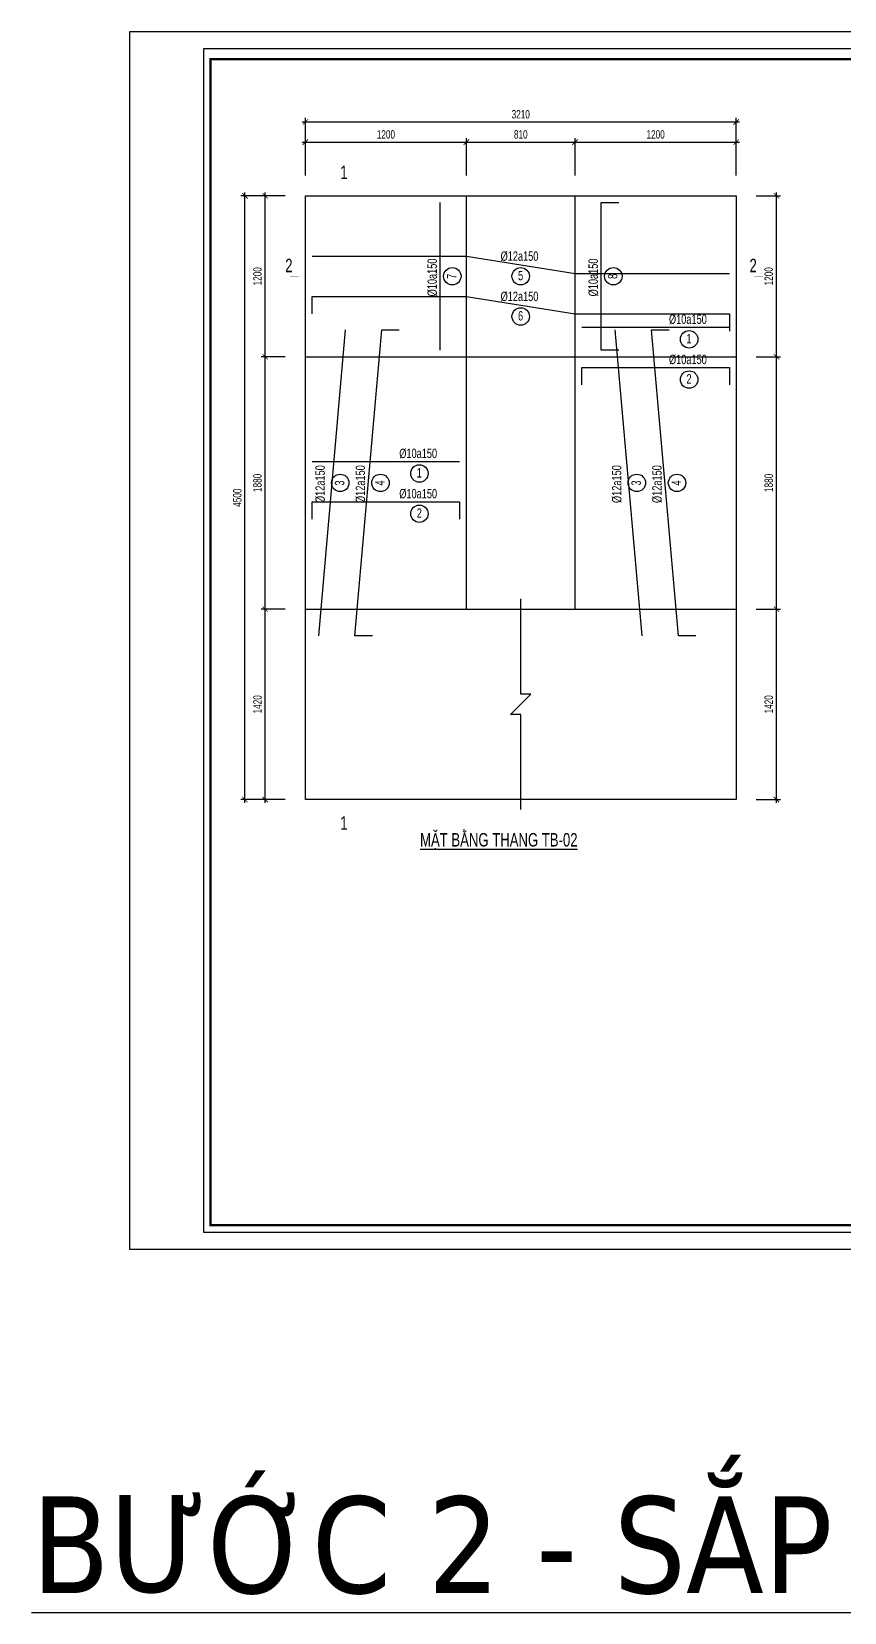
# Model space of a CAD drawing. Header units: inches. Extents: x 442278 to 842836, y -356313 to 59457.
# Drawn here: x 590922 to 596979, y -261138 to -249358 of the extents above; entities that cross this region are included whole.
import ezdxf
from ezdxf.enums import TextEntityAlignment as Align

# ---------------------------------------------------------------- set-up
doc = ezdxf.new("R2010")
doc.units = ezdxf.units.IN
doc.header["$LTSCALE"] = 250
doc.header["$MEASUREMENT"] = 0
for name, color, linetype in [('-KHAO-5000-TEXT', 7, 'Continuous'), ('3', 9, 'Continuous'), ('gsgsdfg', 31, 'Continuous'), ('khungbve', 7, 'Continuous'), ('LA.BT', 7, 'Continuous'), ('LA.DIM', 251, 'Continuous'), ('LA.KHAC', 252, 'Continuous'), ('LA.TC', 3, 'Continuous'), ('LA.TD', 30, 'Continuous'), ('LA.TEXT', 60, 'Continuous'), ('LA.TEXT.MC', 120, 'Continuous'), ('NETTHAY', 8, 'Continuous'), ('NTHAY', 8, 'Continuous'), ('t', 153, 'Continuous'), ('TEXT', 7, 'Continuous')]:
    doc.layers.add(name, color=color, linetype=linetype)
doc.styles.add('AVANTH', font='')
doc.styles.add('M1', font='')
doc.styles.add('S.STEXT', font='arial.ttf', dxfattribs={"width": 0.7})
doc.styles.add('SWIS721', font='swiss.ttf')
doc.styles.add('VnAvantH', font='', dxfattribs={"width": 0.7})
doc.styles.add('XREF_ISO_A1_VER$0$SWIS721', font='swiss.ttf')
doc.styles.get('AVANTH').set_extended_font_data('.VnAvantH')
doc.styles.get('M1').set_extended_font_data('.VnAvantH')
doc.styles.get('VnAvantH').set_extended_font_data('.VnAvantH')
doc.dimstyles.new('S.DIM25', dxfattribs={"dimtxt": 62.5, "dimasz": 40, "dimexe": 30, "dimexo": 0, "dimgap": 25, "dimtad": 1, "dimdec": 0, "dimzin": 13, "dimdsep": 46, "dimtxsty": 'S.STEXT', "dimblk": 'ARCHTICK', "dimcen": 0, "dimdle": 25, "dimclrd": 251, "dimclre": 251, "dimclrt": 60, "dimadec": 0, "dimazin": 0, "dimtfac": 1, "dimtdec": 0, "dimtix": 1, "dimtmove": 2, "dimatfit": 3, "dimfxl": 1, "dimtolj": 1, "dimtzin": 13, "dimarcsym": 0})

# ---------------------------------------------------------------- blocks, each defined once
blk = doc.blocks.new('KHUNG CHUAN SEICO')
at = {"layer": 'DEFPOINTS', "lineweight": -3, "ltscale": 2000}
blk.add_lwpolyline([(0, 397.16), (572.13, 397.16), (572.13, 0), (0, 0)], close=True, dxfattribs=at)
at = {"layer": 'gsgsdfg'}
blk.add_lwpolyline([(0, 397.16), (572.13, 397.16), (572.13, 0), (0, 0)], close=True, dxfattribs=at)
blk.add_lwpolyline([(0, 397.16), (572.13, 397.16), (572.13, 0), (0, 0)], close=True, dxfattribs=at)
at = {"layer": 'khungbve', "color": 7}
for p, q in [((465.32, 160.79), (562.18, 160.79)), ((465.32, 143.49), (562.18, 143.49)), ((465.32, 134.68), (562.18, 134.68)), ((465.32, 125.87), (562.18, 125.87)), ((465.32, 125.87), (562.18, 125.87)), ((465.32, 125.87), (562.18, 125.87))]:
    blk.add_line(p, q, dxfattribs=at)
at = {"layer": 'khungbve', "linetype": 'Continuous', "ltscale": 15}
blk.add_line((465.32, 151.98), (534.43, 151.98), dxfattribs=at)
at = {"layer": 'NETTHAY', "ltscale": 0.5}
for points, const_width in [([(26.26, 388.15), (460.75, 388.15), (460.75, 7.88), (26.26, 7.88), (26.26, 388.51)], 0.743), ([(465.32, 388.15), (562.18, 388.15), (562.18, 313.94), (465.32, 313.94), (465.32, 388.51)], 0.74), ([(465.32, 308.63), (562.18, 308.63), (562.18, 256.95), (465.32, 256.95), (465.32, 309)], 0.74), ([(465.32, 254.56), (562.18, 254.56), (562.18, 9.02), (465.32, 9.02), (465.32, 254.56)], 0.74)]:
    blk.add_lwpolyline(points, dxfattribs=dict(at, const_width=const_width))
at = {"layer": 'NTHAY', "lineweight": -3, "ltscale": 2000}
for p, q in [((473.5, 261.64), (473.5, 299.84)), ((502.03, 261.64), (502.03, 299.84)), ((467.64, 296.02), (559.96, 296.02)), ((467.64, 292.2), (559.96, 292.2)), ((467.64, 288.38), (559.96, 288.38)), ((467.64, 284.56), (559.96, 284.56)), ((467.64, 280.74), (559.96, 280.74)), ((467.64, 276.92), (559.96, 276.92)), ((467.64, 273.1), (559.96, 273.1)), ((467.64, 269.28), (559.96, 269.28)), ((467.64, 265.46), (559.96, 265.46)), ((562.18, 83.01), (465.32, 83.01)), ((465.32, 71.23), (562.18, 71.23)), ((562.18, 65.43), (465.32, 65.43)), ((518.31, 28.54), (518.31, 16.88)), ((528.91, 28.54), (528.91, 16.88)), ((540.91, 28.54), (540.91, 16.88)), ((467.54, 23.38), (487.01, 23.38)), ((487.99, 23.38), (500.13, 23.38)), ((509.43, 23.38), (501.12, 23.38)), ((517.65, 23.38), (510.09, 23.38)), ((518.31, 23.38), (552.56, 23.38)), ((559.96, 23.38), (553.87, 23.38))]:
    blk.add_line(p, q, dxfattribs=at)
for points in [[(24.06, 391.61), (565.91, 391.61), (565.91, 5.55), (24.06, 5.55)], [(467.54, 379.35), (559.96, 379.35), (559.96, 318.63), (467.54, 318.63)], [(467.54, 299.84), (559.96, 299.84), (559.96, 261.64), (467.54, 261.64)], [(562.18, 254.56), (465.32, 254.56), (465.32, 220.15), (562.18, 220.15)], [(487.01, 28.54), (467.54, 28.54), (467.54, 16.88), (487.01, 16.88)], [(500.13, 28.54), (487.99, 28.54), (487.99, 16.88), (500.13, 16.88)], [(501.12, 16.88), (509.43, 16.88), (509.43, 28.54), (501.12, 28.54)], [(510.09, 16.88), (517.65, 16.88), (517.65, 28.54), (510.09, 28.54)], [(553.87, 16.88), (559.96, 16.88), (559.96, 28.54), (553.87, 28.54)]]:
    blk.add_lwpolyline(points, close=True, dxfattribs=at)
at = {"layer": 'NTHAY', "lineweight": -3, "ltscale": 2000, "const_width": 0.329}
blk.add_lwpolyline([(465.32, 308.63), (562.18, 308.63), (562.18, 256.95), (465.32, 256.95)], close=True, dxfattribs=at)
at = {"layer": 'NTHAY', "lineweight": -3, "ltscale": 2000}
blk.add_lwpolyline([(518.31, 28.54), (552.56, 28.54), (552.56, 16.88), (518.31, 16.88)], dxfattribs=at)
at = {"layer": '-KHAO-5000-TEXT', "linetype": 'Continuous', "ltscale": 15, "style": 'AVANTH', "oblique": 360}
for s, height, p in [('chñ tr×', 2.644, (466.64, 155.94)), ('THIÕT KÕ', 2.644, (466.64, 147.49)), ('thÓ hiÖn', 2.644, (466.64, 139)), ('KIÓM Kü THUËT', 2.6441, (466.59, 129.72))]:
    blk.add_text(s, height=height, rotation=360, dxfattribs=at).set_placement(p, align=Align.MIDDLE_LEFT)
at = {"layer": '3', "ltscale": 0.5, "style": 'VnAvantH'}
for tag, height, p in [('DRAWING1', 4.75, (514.01, 46.77)), ('DRAWING2', 4.75, (514.07, 36.02)), ('DATE', 2.5, (477.02, 18.64))]:
    blk.add_attdef(tag, text='', height=height, dxfattribs=at).set_placement(p, align=Align.CENTER)
at = {"layer": 't', "lineweight": -3}
for s, insert, char_height, width, attachment_point, style in [('{\\fArial|b0|i0|c0|p34;SỬA ĐỔI - REVISION}', (467.85, 306.8), 1.1889, 39.4464, 1, 'XREF_ISO_A1_VER$0$SWIS721'), ('{\\fArial|b0|i0|c0|p34;SỬA ĐỔI - MODIFY}', (518.05, 298.7), 1.1889, 39.4464, 1, 'XREF_ISO_A1_VER$0$SWIS721'), ('{\\f.VnArialH|b0|i0|c0|p34;a}', (469.81, 294.91), 1.6436, 39.4464, 1, 'XREF_ISO_A1_VER$0$SWIS721'), ('{\\fArial|b0|i0|c0|p34;NGÀY - DATE}', (475.53, 298.7), 1.1889, 39.4464, 1, 'XREF_ISO_A1_VER$0$SWIS721'), ('{\\fArial|b0|i0|c0|p34;TÊN DỰ ÁN _PROJECT NAME}', (467.56, 252.53), 1.1889, 39.4464, 1, 'XREF_ISO_A1_VER$0$SWIS721'), ('{\\fArial|b0|i0|c0|p34; HOUSING PROJECT\\PDỰ ÁN NHÀ Ở GIA ĐÌNH}', (514.6, 242.24), 3.1952, 131.0539, 2, 'XREF_ISO_A1_VER$0$SWIS721'), ('{\\fArial|b0|i0|c0|p34;BỘ\\f.VnArial NarrowH|b0|i0|c0|p34; \\fArial|b0|i0|c0|p34;MÔN-DISCIPLINE}', (467.63, 69.99), 1.1889, 39.4464, 1, 'XREF_ISO_A1_VER$0$SWIS721'), ('{\\fArial|b0|i0|c0|p34;TÊN BẢN VẼ - DRAWING TITLE}', (467.58, 64.59), 1.1834, 31.9189, 1, 'XREF_ISO_A1_VER$0$SWIS721'), ('{\\fArial|b0|i0|c0|p34;Mã dự án\\PProject code}', (494.14, 25.95), 1.1834, 16.9056, 5, 'XREF_ISO_A1_VER$0$SWIS721'), ('{\\fArial|b0|i0|c0|p34;Mã G\\fArial|b0|i0|c238|p34;ĐTK\\PPh\\fArial|b0|i0|c0|p34;ase code}', (505.32, 25.94), 1.0519, 16.9056, 5, 'XREF_ISO_A1_VER$0$SWIS721'), ('{\\fArial|b0|i0|c0|p34;Khố\\fArial|b0|i0|c238|p34;i nh\\fArial|b0|i0|c0|p34;à\\fArial|b0|i0|c238|p34;\\PBuilding}', (513.92, 25.94), 1.0519, 16.9056, 5, 'XREF_ISO_A1_VER$0$SWIS721'), ('{\\fArial|b0|i0|c0|p34;Mã\\fArial|b0|i0|c238|p34; b\\fArial|b0|i0|c0|p34;ộ\\fArial|b0|i0|c238|p34; m\\fArial|b0|i0|c0|p34;ô\\fArial|b0|i0|c238|p34;n\\PD\\fArial|b0|i0|c0|p34;iscipline code}', (523.78, 25.94), 1.0519, 16.9056, 5, 'XREF_ISO_A1_VER$0$SWIS721'), ('{\\fArial|b0|i0|c0|p34;Số bản vẽ\\PSheet number}', (535.7, 25.94), 1.0519, 16.9056, 5, 'XREF_ISO_A1_VER$0$SWIS721'), ('{\\fArial|b0|i0|c0|p34;Lầ\\fArial|b0|i0|c238|p34;n s\\fArial|b0|i0|c0|p34;ử\\fArial|b0|i0|c238|p34;a đ\\fArial|b0|i0|c0|p34;ổi\\PRevision code}', (546.82, 26.1), 1.0519, 16.9056, 5, 'XREF_ISO_A1_VER$0$SWIS721'), ('{\\fArial|b0|i0|c0|p34;Tỷ lệ\\PScale}', (557.54, 26.1), 1.0519, 16.9056, 5, 'XREF_ISO_A1_VER$0$SWIS721'), ('{\\fArial|b0|i0|c0|p34;A}', (523.56, 19.79), 2.0709, 16.9056, 5, 'SWIS721'), ('{\\fArial|b0|i0|c0|p34;A-03}', (534.24, 19.79), 2.0709, 16.9056, 5, 'SWIS721'), ('{\\fArial|b0|i0|c0|p34;02}', (546.51, 19.79), 2.0709, 16.9056, 5, 'SWIS721'), ('{\\fArial|b0|i0|c0|p34;100}', (556.83, 19.79), 2.0709, 16.9056, 5, 'SWIS721'), ('{\\fArial|b0|i0|c0|p34;NO-98}', (493.89, 19.79), 1.1834, 16.9056, 5, 'XREF_ISO_A1_VER$0$SWIS721'), ('{\\fArial|b0|i0|c0|p34;89}', (505.22, 19.79), 1.1834, 16.9056, 5, 'XREF_ISO_A1_VER$0$SWIS721')]:
    blk.add_mtext(s, dxfattribs=dict(at, insert=insert, char_height=char_height, width=width, attachment_point=attachment_point, style=style))
at = {"layer": 't', "lineweight": 9, "char_height": 1.6436, "width": 39.4464, "attachment_point": 1, "style": 'XREF_ISO_A1_VER$0$SWIS721'}
for s, insert in [('{\\f.VnArialH|b0|i0|c0|p34;b}', (469.81, 291.09)), ('{\\f.VnArialH|b0|i0|c0|p34;c}', (469.81, 287.27)), ('{\\f.VnArialH|b0|i0|c0|p34;d}', (469.81, 283.45)), ('{\\f.VnArialH|b0|i0|c0|p34;e}', (469.81, 279.63)), ('{\\f.VnArialH|b0|i0|c0|p34;f}', (469.81, 275.81)), ('{\\f.VnArialH|b0|i0|c0|p34;g}', (469.81, 271.99)), ('{\\f.VnArialH|b0|i0|c0|p34;h}', (469.81, 268.17)), ('{\\f.VnArialH|b0|i0|c0|p34;k}', (469.81, 264.35))]:
    blk.add_mtext(s, dxfattribs=dict(at, insert=insert))
at = {"layer": 't', "lineweight": -3, "insert": (477.52, 26), "char_height": 1.1834, "attachment_point": 5, "style": 'XREF_ISO_A1_VER$0$SWIS721'}
blk.add_mtext('Ngày phát hành\\P1st issue of current phase', dxfattribs=at)
at = {"layer": 'TEXT', "lineweight": -3, "style": 'M1'}
blk.add_text('hå s¬ thiÕt kÕ b.v.t.c - executive drawing', height=2.6298, dxfattribs=at).set_placement((475.54, 74.37))
blk = doc.blocks.new('_ArchTick')
at = {"color": 0, "linetype": 'ByBlock', "const_width": 0.15}
blk.add_lwpolyline([(-0.5, -0.5), (0.5, 0.5)], dxfattribs=at)
blk = doc.blocks.new('*D953')
at = {"layer": 'DEFPOINTS', "color": 0, "transparency": 16777216}
for p in [(592662, -253661), (592812, -253661), (592812, -255081)]:
    blk.add_point(p, dxfattribs=at)
at = {"layer": 'LA.DIM', "color": 251, "lineweight": -2, "transparency": 16777216}
for p, q in [((592662, -255106), (592662, -253636)), ((592812, -253661), (592632, -253661)), ((592812, -255081), (592632, -255081))]:
    blk.add_line(p, q, dxfattribs=at)
at = {"layer": 'LA.DIM', "color": 251, "lineweight": -2, "transparency": 16777216, "xscale": 40, "yscale": 40, "zscale": 40}
for p, rotation in [((592662, -253661), 90), ((592662, -255081), 270)]:
    blk.add_blockref('_ArchTick', p, dxfattribs=dict(at, rotation=rotation))
at = {"layer": 'LA.DIM', "color": 60, "transparency": 16777216, "insert": (592605, -254371), "char_height": 62.5, "attachment_point": 5, "rotation": 90, "style": 'S.STEXT'}
blk.add_mtext('\\A1;1420', dxfattribs=at)
blk = doc.blocks.new('*D954')
at = {"layer": 'DEFPOINTS', "color": 0, "transparency": 16777216}
for p in [(592662, -251781), (592812, -251781), (592812, -253661)]:
    blk.add_point(p, dxfattribs=at)
at = {"layer": 'LA.DIM', "color": 251, "lineweight": -2, "transparency": 16777216}
for p, q in [((592662, -253686), (592662, -251756)), ((592812, -251781), (592632, -251781)), ((592812, -253661), (592632, -253661))]:
    blk.add_line(p, q, dxfattribs=at)
at = {"layer": 'LA.DIM', "color": 251, "lineweight": -2, "transparency": 16777216, "xscale": 40, "yscale": 40, "zscale": 40}
for p, rotation in [((592662, -251781), 90), ((592662, -253661), 270)]:
    blk.add_blockref('_ArchTick', p, dxfattribs=dict(at, rotation=rotation))
at = {"layer": 'LA.DIM', "color": 60, "transparency": 16777216, "insert": (592605, -252721), "char_height": 62.5, "attachment_point": 5, "rotation": 90, "style": 'S.STEXT'}
blk.add_mtext('\\A1;1880', dxfattribs=at)
blk = doc.blocks.new('*D955')
at = {"layer": 'DEFPOINTS', "color": 0, "transparency": 16777216}
for p in [(592662, -250581), (592812, -250581), (592812, -251781)]:
    blk.add_point(p, dxfattribs=at)
at = {"layer": 'LA.DIM', "color": 251, "lineweight": -2, "transparency": 16777216}
for p, q in [((592662, -251806), (592662, -250556)), ((592812, -250581), (592632, -250581)), ((592812, -251781), (592632, -251781))]:
    blk.add_line(p, q, dxfattribs=at)
at = {"layer": 'LA.DIM', "color": 251, "lineweight": -2, "transparency": 16777216, "xscale": 40, "yscale": 40, "zscale": 40}
for p, rotation in [((592662, -250581), 90), ((592662, -251781), 270)]:
    blk.add_blockref('_ArchTick', p, dxfattribs=dict(at, rotation=rotation))
at = {"layer": 'LA.DIM', "color": 60, "transparency": 16777216, "insert": (592605, -251181), "char_height": 62.5, "attachment_point": 5, "rotation": 90, "style": 'S.STEXT'}
blk.add_mtext('\\A1;1200', dxfattribs=at)
blk = doc.blocks.new('*D956')
at = {"layer": 'DEFPOINTS', "color": 0, "transparency": 16777216}
for p in [(592512, -250581), (592812, -250581), (592812, -255081)]:
    blk.add_point(p, dxfattribs=at)
at = {"layer": 'LA.DIM', "color": 251, "lineweight": -2, "transparency": 16777216}
for p, q in [((592512, -255106), (592512, -250556)), ((592812, -250581), (592482, -250581)), ((592812, -255081), (592482, -255081))]:
    blk.add_line(p, q, dxfattribs=at)
at = {"layer": 'LA.DIM', "color": 251, "lineweight": -2, "transparency": 16777216, "xscale": 40, "yscale": 40, "zscale": 40}
for p, rotation in [((592512, -250581), 90), ((592512, -255081), 270)]:
    blk.add_blockref('_ArchTick', p, dxfattribs=dict(at, rotation=rotation))
at = {"layer": 'LA.DIM', "color": 60, "transparency": 16777216, "insert": (592455, -252831), "char_height": 62.5, "attachment_point": 5, "rotation": 90, "style": 'S.STEXT'}
blk.add_mtext('\\A1;4500', dxfattribs=at)
blk = doc.blocks.new('*D957')
at = {"layer": 'DEFPOINTS', "color": 0, "transparency": 16777216}
for p in [(594162, -250181), (592962, -250431), (594162, -250431)]:
    blk.add_point(p, dxfattribs=at)
at = {"layer": 'LA.DIM', "color": 251, "lineweight": -2, "transparency": 16777216}
for p, q in [((592937, -250181), (594187, -250181)), ((592962, -250431), (592962, -250151)), ((594162, -250431), (594162, -250151))]:
    blk.add_line(p, q, dxfattribs=at)
at = {"layer": 'LA.DIM', "color": 251, "lineweight": -2, "transparency": 16777216, "xscale": 40, "yscale": 40, "zscale": 40, "rotation": 180}
blk.add_blockref('_ArchTick', (592962, -250181), dxfattribs=at)
at = {"layer": 'LA.DIM', "color": 251, "lineweight": -2, "transparency": 16777216, "xscale": 40, "yscale": 40, "zscale": 40}
blk.add_blockref('_ArchTick', (594162, -250181), dxfattribs=at)
at = {"layer": 'LA.DIM', "color": 60, "transparency": 16777216, "insert": (593562, -250124), "char_height": 62.5, "attachment_point": 5, "style": 'S.STEXT'}
blk.add_mtext('\\A1;1200', dxfattribs=at)
blk = doc.blocks.new('*D958')
at = {"layer": 'DEFPOINTS', "color": 0, "transparency": 16777216}
for p in [(594972, -250181), (594162, -250431), (594972, -250431)]:
    blk.add_point(p, dxfattribs=at)
at = {"layer": 'LA.DIM', "color": 251, "lineweight": -2, "transparency": 16777216}
for p, q in [((594137, -250181), (594997, -250181)), ((594162, -250431), (594162, -250151)), ((594972, -250431), (594972, -250151))]:
    blk.add_line(p, q, dxfattribs=at)
at = {"layer": 'LA.DIM', "color": 251, "lineweight": -2, "transparency": 16777216, "xscale": 40, "yscale": 40, "zscale": 40, "rotation": 180}
blk.add_blockref('_ArchTick', (594162, -250181), dxfattribs=at)
at = {"layer": 'LA.DIM', "color": 251, "lineweight": -2, "transparency": 16777216, "xscale": 40, "yscale": 40, "zscale": 40}
blk.add_blockref('_ArchTick', (594972, -250181), dxfattribs=at)
at = {"layer": 'LA.DIM', "color": 60, "transparency": 16777216, "insert": (594567, -250124), "char_height": 62.5, "attachment_point": 5, "style": 'S.STEXT'}
blk.add_mtext('\\A1;810', dxfattribs=at)
blk = doc.blocks.new('*D948')
at = {"layer": 'DEFPOINTS', "color": 0, "transparency": 16777216}
for p in [(596172, -250181), (594972, -250431), (596172, -250431)]:
    blk.add_point(p, dxfattribs=at)
at = {"layer": 'LA.DIM', "color": 251, "lineweight": -2, "transparency": 16777216}
for p, q in [((594947, -250181), (596197, -250181)), ((594972, -250431), (594972, -250151)), ((596172, -250431), (596172, -250151))]:
    blk.add_line(p, q, dxfattribs=at)
at = {"layer": 'LA.DIM', "color": 251, "lineweight": -2, "transparency": 16777216, "xscale": 40, "yscale": 40, "zscale": 40, "rotation": 180}
blk.add_blockref('_ArchTick', (594972, -250181), dxfattribs=at)
at = {"layer": 'LA.DIM', "color": 251, "lineweight": -2, "transparency": 16777216, "xscale": 40, "yscale": 40, "zscale": 40}
blk.add_blockref('_ArchTick', (596172, -250181), dxfattribs=at)
at = {"layer": 'LA.DIM', "color": 60, "transparency": 16777216, "insert": (595572, -250124), "char_height": 62.5, "attachment_point": 5, "style": 'S.STEXT'}
blk.add_mtext('\\A1;1200', dxfattribs=at)
blk = doc.blocks.new('*D949')
at = {"layer": 'DEFPOINTS', "color": 0, "transparency": 16777216}
for p in [(596172, -250031), (592962, -250431), (596172, -250431)]:
    blk.add_point(p, dxfattribs=at)
at = {"layer": 'LA.DIM', "color": 251, "lineweight": -2, "transparency": 16777216}
for p, q in [((592937, -250031), (596197, -250031)), ((592962, -250431), (592962, -250001)), ((596172, -250431), (596172, -250001))]:
    blk.add_line(p, q, dxfattribs=at)
at = {"layer": 'LA.DIM', "color": 251, "lineweight": -2, "transparency": 16777216, "xscale": 40, "yscale": 40, "zscale": 40, "rotation": 180}
blk.add_blockref('_ArchTick', (592962, -250031), dxfattribs=at)
at = {"layer": 'LA.DIM', "color": 251, "lineweight": -2, "transparency": 16777216, "xscale": 40, "yscale": 40, "zscale": 40}
blk.add_blockref('_ArchTick', (596172, -250031), dxfattribs=at)
at = {"layer": 'LA.DIM', "color": 60, "transparency": 16777216, "insert": (594567, -249974), "char_height": 62.5, "attachment_point": 5, "style": 'S.STEXT'}
blk.add_mtext('\\A1;3210', dxfattribs=at)
blk = doc.blocks.new('*D950')
at = {"layer": 'DEFPOINTS', "color": 0, "transparency": 16777216}
for p in [(596322, -253661), (596472, -253661), (596322, -255081)]:
    blk.add_point(p, dxfattribs=at)
at = {"layer": 'LA.DIM', "color": 251, "lineweight": -2, "transparency": 16777216}
for p, q in [((596472, -255106), (596472, -253636)), ((596322, -253661), (596502, -253661)), ((596322, -255081), (596502, -255081))]:
    blk.add_line(p, q, dxfattribs=at)
at = {"layer": 'LA.DIM', "color": 251, "lineweight": -2, "transparency": 16777216, "xscale": 40, "yscale": 40, "zscale": 40}
for p, rotation in [((596472, -253661), 90), ((596472, -255081), 270)]:
    blk.add_blockref('_ArchTick', p, dxfattribs=dict(at, rotation=rotation))
at = {"layer": 'LA.DIM', "color": 60, "transparency": 16777216, "insert": (596415, -254371), "char_height": 62.5, "attachment_point": 5, "rotation": 90, "style": 'S.STEXT'}
blk.add_mtext('\\A1;1420', dxfattribs=at)
blk = doc.blocks.new('*D951')
at = {"layer": 'DEFPOINTS', "color": 0, "transparency": 16777216}
for p in [(596322, -251781), (596472, -251781), (596322, -253661)]:
    blk.add_point(p, dxfattribs=at)
at = {"layer": 'LA.DIM', "color": 251, "lineweight": -2, "transparency": 16777216}
for p, q in [((596472, -253686), (596472, -251756)), ((596322, -251781), (596502, -251781)), ((596322, -253661), (596502, -253661))]:
    blk.add_line(p, q, dxfattribs=at)
at = {"layer": 'LA.DIM', "color": 251, "lineweight": -2, "transparency": 16777216, "xscale": 40, "yscale": 40, "zscale": 40}
for p, rotation in [((596472, -251781), 90), ((596472, -253661), 270)]:
    blk.add_blockref('_ArchTick', p, dxfattribs=dict(at, rotation=rotation))
at = {"layer": 'LA.DIM', "color": 60, "transparency": 16777216, "insert": (596415, -252721), "char_height": 62.5, "attachment_point": 5, "rotation": 90, "style": 'S.STEXT'}
blk.add_mtext('\\A1;1880', dxfattribs=at)
blk = doc.blocks.new('*D952')
at = {"layer": 'DEFPOINTS', "color": 0, "transparency": 16777216}
for p in [(596322, -250581), (596472, -250581), (596322, -251781)]:
    blk.add_point(p, dxfattribs=at)
at = {"layer": 'LA.DIM', "color": 251, "lineweight": -2, "transparency": 16777216}
for p, q in [((596472, -251806), (596472, -250556)), ((596322, -250581), (596502, -250581)), ((596322, -251781), (596502, -251781))]:
    blk.add_line(p, q, dxfattribs=at)
at = {"layer": 'LA.DIM', "color": 251, "lineweight": -2, "transparency": 16777216, "xscale": 40, "yscale": 40, "zscale": 40}
for p, rotation in [((596472, -250581), 90), ((596472, -251781), 270)]:
    blk.add_blockref('_ArchTick', p, dxfattribs=dict(at, rotation=rotation))
at = {"layer": 'LA.DIM', "color": 60, "transparency": 16777216, "insert": (596415, -251181), "char_height": 62.5, "attachment_point": 5, "rotation": 90, "style": 'S.STEXT'}
blk.add_mtext('\\A1;1200', dxfattribs=at)

msp = doc.modelspace()

# ---------------------------------------------------------------- linework, layer by layer
at = {"layer": 'LA.BT'}
for p, q in [((592961.71, -255080.7), (592961.71, -250580.7)), ((592961.71, -250580.7), (596171.71, -250580.7)), ((594161.71, -251780.7), (594161.71, -250580.7)), ((594971.71, -251780.7), (594971.71, -250580.7)), ((596171.71, -250580.7), (596171.71, -255080.7)), ((592961.71, -251780.7), (596171.71, -251780.7)), ((594161.71, -253660.7), (594161.71, -251780.7)), ((594971.71, -253660.7), (594971.71, -251780.7)), ((592961.71, -253660.7), (594971.71, -253660.7)), ((594971.71, -253660.7), (596171.71, -253660.7)), ((596171.71, -255080.7), (592961.71, -255080.7))]:
    msp.add_line(p, q, dxfattribs=at)
at = {"layer": 'LA.KHAC', "color": 1}
for points in [[(593311.71, -250480.7, 0, 0, 0), (593311.71, -250330.7, 2, 2, 0)], [(592761.71, -251180.7, 0, 0, 0), (592911.71, -251180.7, 2, 2, 0)], [(596221.71, -251180.7, 0, 0, 0), (596371.71, -251180.7, 2, 2, 0)], [(593311.71, -255330.7, 0, 0, 0), (593311.71, -255180.7, 2, 2, 0)]]:
    msp.add_lwpolyline(points, format="xyseb", close=True, dxfattribs=at)
at = {"layer": 'LA.KHAC'}
msp.add_lwpolyline([(594566.71, -255155.7), (594566.71, -254445.7), (594491.71, -254445.7), (594641.71, -254295.7), (594566.71, -254295.7), (594566.71, -253585.7)], dxfattribs=at)
for centre in [(594056.71, -251180.7), (594566.71, -251180.7), (595256.71, -251180.7), (594566.71, -251480.7), (595821.71, -251650.7), (595821.71, -251950.7), (593221.71, -252720.7), (593521.71, -252720.7), (593811.71, -252650.7), (595431.71, -252720.7), (595731.71, -252720.7), (593811.71, -252950.7)]:
    msp.add_circle(centre, 65, dxfattribs=at)
at = {"layer": 'LA.TC'}
for p, q in [((593966.71, -251730.7), (593966.71, -250630.7)), ((593061.71, -253860.7), (593261.71, -251580.7)), ((595021.71, -251560.7), (596121.71, -251560.7)), ((595471.71, -253860.7), (595271.71, -251580.7)), ((593011.71, -252560.7), (594111.71, -252560.7))]:
    msp.add_line(p, q, dxfattribs=at)
msp.add_lwpolyline([(593011.71, -251030.7), (594161.71, -251030.7), (594971.71, -251160.7), (596121.71, -251160.7)], dxfattribs=at)
at = {"layer": 'LA.TD'}
for points in [[(595296.71, -251730.7), (595166.71, -251730.7), (595166.71, -250630.7), (595296.71, -250630.7)], [(593011.71, -251460.7), (593011.71, -251330.7), (594161.71, -251330.7), (594971.71, -251460.7), (596121.71, -251460.7), (596121.71, -251590.7)], [(593461.71, -253860.7), (593331.71, -253860.7), (593531.71, -251580.7), (593661.71, -251580.7)], [(595871.71, -253860.7), (595741.71, -253860.7), (595541.71, -251580.7), (595671.71, -251580.7)], [(595021.71, -251990.7), (595021.71, -251860.7), (596121.71, -251860.7), (596121.71, -251990.7)], [(593011.71, -252990.7), (593011.71, -252860.7), (594111.71, -252860.7), (594111.71, -252990.7)]]:
    msp.add_lwpolyline(points, dxfattribs=at)

# ---------------------------------------------------------------- block references
at = {"layer": 'LA.DIM'}
ref = msp.add_blockref('KHUNG CHUAN SEICO', (591654.61, -258433.08), dxfattribs=dict(at, xscale=22.85090716077601, yscale=22.85090716063956, zscale=22.85090716057496))
ref.add_attrib('DRAWING1', 'mÆt b»ng bè trÝ ', dxfattribs={"layer": '3', "ltscale": 0.5, "height": 108.5418, "style": 'VnAvantH'}).set_placement((603400.31, -257364.28), align=Align.CENTER)
ref.add_attrib('DRAWING2', 'néi thÊt tÇng 1', dxfattribs={"layer": '3', "ltscale": 0.5, "height": 108.5418, "style": 'VnAvantH'}).set_placement((603401.64, -257610), align=Align.CENTER)
ref.add_attrib('DWNNO', 'kt -01', dxfattribs={"layer": '3', "ltscale": 0.5, "height": 79.978, "style": 'VnAvantH'}).set_placement((602592.69, -253786.9), align=Align.CENTER)
ref.add_attrib('DATE', '05/2019', dxfattribs={"layer": '3', "ltscale": 0.5, "height": 57.127, "style": 'VnAvantH'}).set_placement((602554.94, -258007.21), align=Align.CENTER)

# ---------------------------------------------------------------- texts
at = {"layer": 'LA.TEXT', "style": 'S.STEXT', "width": 0.7}
for s, height, p in [('1', 100, (593221.71, -250455.7)), ('2', 100, (592811.71, -251150.7)), ('%%c12a150', 70, (594416.71, -251065.7)), ('2', 100, (596271.71, -251150.7)), ('5', 70, (594546.71, -251210.7)), ('%%c12a150', 70, (594416.71, -251365.7)), ('6', 70, (594546.71, -251510.7)), ('%%c10a150', 70, (595671.71, -251535.7)), ('1', 70, (595801.71, -251680.7)), ('%%c10a150', 70, (595671.71, -251835.7)), ('2', 70, (595801.71, -251980.7)), ('%%c10a150', 70, (593661.71, -252535.7)), ('1', 70, (593791.71, -252680.7)), ('%%c10a150', 70, (593661.71, -252835.7)), ('2', 70, (593791.71, -252980.7)), ('1', 100, (593221.71, -255305.7))]:
    msp.add_text(s, height=height, dxfattribs=at).set_placement(p)
for s, p in [('%%c10a150', (593941.71, -251330.7)), ('7', (594086.71, -251200.7)), ('%%c10a150', (595141.71, -251330.7)), ('8', (595286.71, -251200.7)), ('%%c12a150', (593106.71, -252870.7)), ('%%c12a150', (593406.71, -252870.7)), ('%%c12a150', (595316.71, -252870.7)), ('%%c12a150', (595616.71, -252870.7)), ('3', (593251.71, -252740.7)), ('4', (593551.71, -252740.7)), ('3', (595461.71, -252740.7)), ('4', (595761.71, -252740.7))]:
    msp.add_text(s, height=70, rotation=90, dxfattribs=at).set_placement(p)
at = {"layer": 'LA.TEXT', "insert": (590921.92, -261008.4), "char_height": 720, "width": 36335.2214, "attachment_point": 7, "style": 'AVANTH'}
msp.add_mtext('{\\fTahoma|b0|i0|c0|p34;\\LBƯỚC 2 - SẮP XẾP BẢN VẼ VÀO KHUNG}', dxfattribs=at)
at = {"layer": 'LA.TEXT.MC', "style": 'S.STEXT', "width": 0.7}
msp.add_text('%%uMẶT BẰNG THANG TB-02', height=100, dxfattribs=at).set_placement((593816.71, -255430.7))

# ---------------------------------------------------------------- dimensions: what is measured, and where the dimension line sits
at = {"layer": 'LA.DIM'}
for base, p1, p2, picture, middle in [((596171.71, -250030.7), (592961.71, -250430.7), (596171.71, -250430.7), '*D949', (594566.71, -249973.77)), ((594161.71, -250180.7), (592961.71, -250430.7), (594161.71, -250430.7), '*D957', (593561.71, -250123.79)), ((594971.71, -250180.7), (594161.71, -250430.7), (594971.71, -250430.7), '*D958', (594566.71, -250123.79)), ((596171.71, -250180.7), (594971.71, -250430.7), (596171.71, -250430.7), '*D948', (595571.71, -250123.79))]:
    dim = msp.add_linear_dim(base=base, p1=p1, p2=p2, dimstyle='S.DIM25', dxfattribs=at)
    dim.commit()
    dim.dimension.update_dxf_attribs({"geometry": picture, "text_midpoint": middle})
for base, p1, p2, picture, middle in [((592511.71, -250580.7), (592811.71, -255080.7), (592811.71, -250580.7), '*D956', (592454.8, -252830.7)), ((592661.71, -250580.7), (592811.71, -251780.7), (592811.71, -250580.7), '*D955', (592604.8, -251180.7)), ((596471.71, -250580.7), (596321.71, -251780.7), (596321.71, -250580.7), '*D952', (596414.8, -251180.7)), ((592661.71, -251780.7), (592811.71, -253660.7), (592811.71, -251780.7), '*D954', (592604.8, -252720.7)), ((596471.71, -251780.7), (596321.71, -253660.7), (596321.71, -251780.7), '*D951', (596414.8, -252720.7)), ((592661.71, -253660.7), (592811.71, -255080.7), (592811.71, -253660.7), '*D953', (592604.8, -254370.7)), ((596471.71, -253660.7), (596321.71, -255080.7), (596321.71, -253660.7), '*D950', (596414.8, -254370.7))]:
    dim = msp.add_linear_dim(base=base, p1=p1, p2=p2, angle=90, dimstyle='S.DIM25', dxfattribs=at)
    dim.commit()
    dim.dimension.update_dxf_attribs({"geometry": picture, "text_midpoint": middle})

doc.saveas('drawing.dxf')
